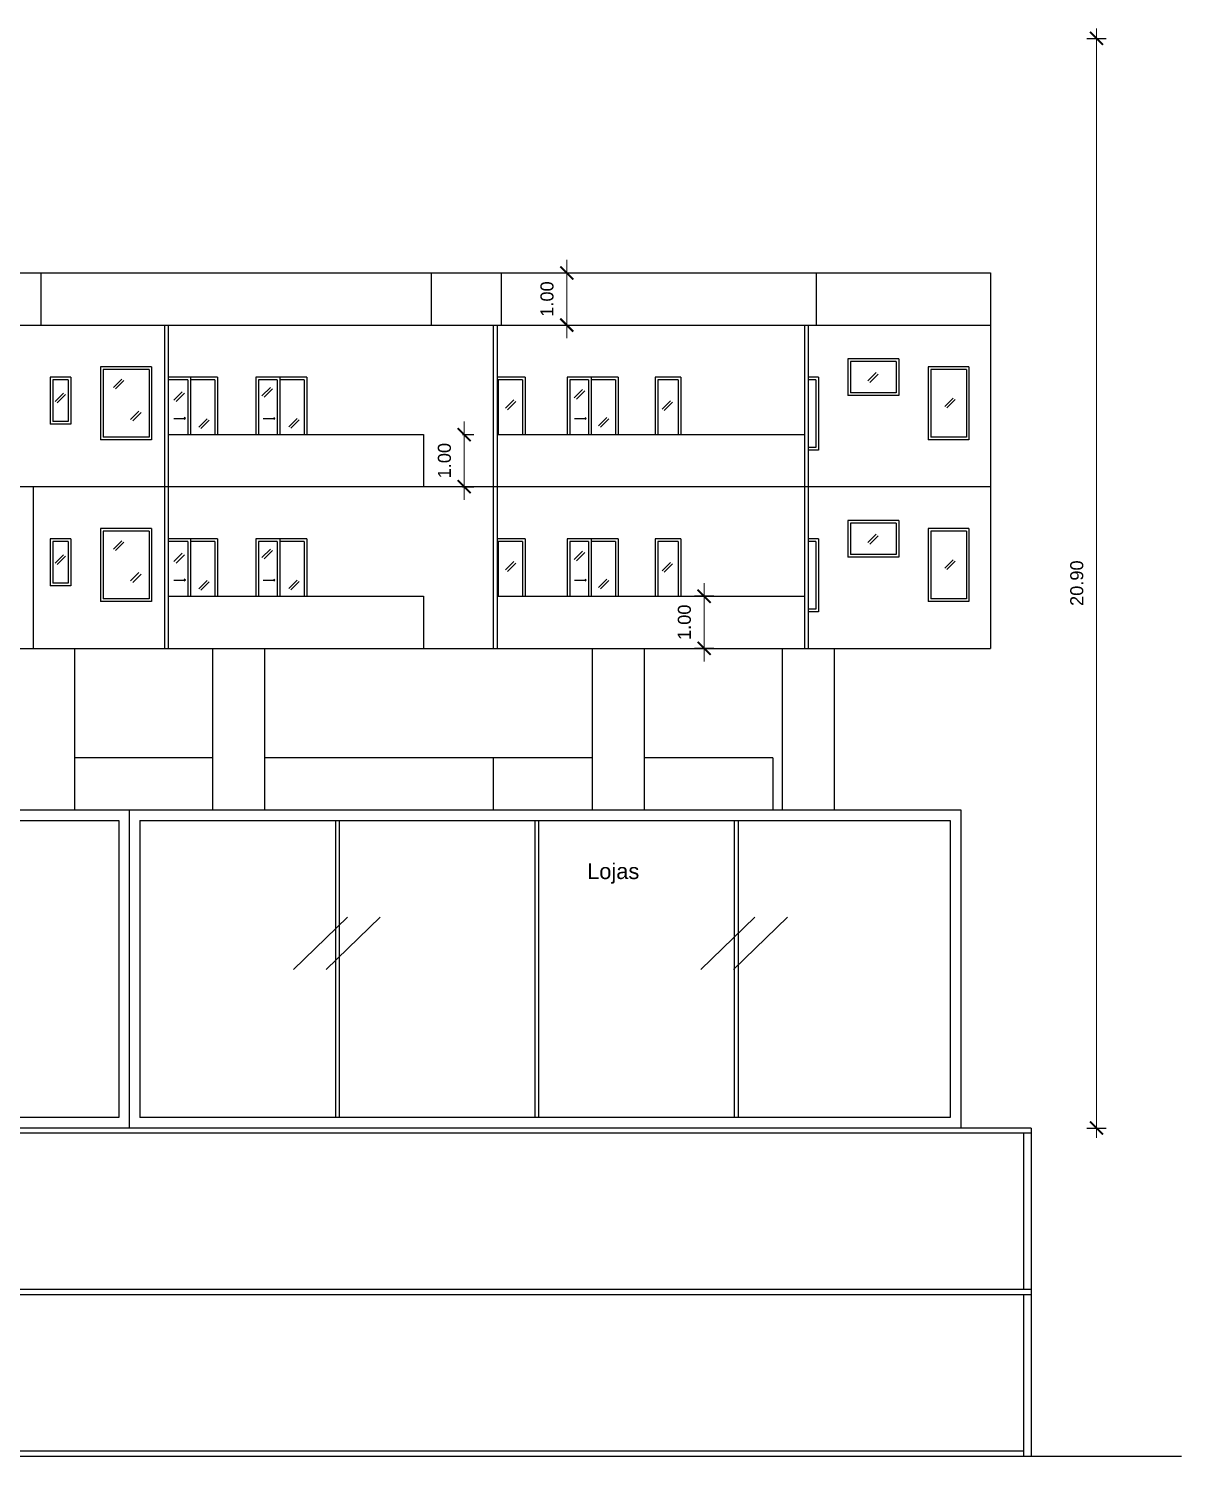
# Model space of a CAD drawing. Header units: millimetres. Extents: x -210 to 1173, y -437 to 320.
# Drawn here: x 892.75 to 914.86, y -408.87 to -381.48 of the extents above; entities that cross this region are included whole.
import ezdxf
from ezdxf.enums import TextEntityAlignment as Align

# ---------------------------------------------------------------- set-up
doc = ezdxf.new("R2010")
doc.units = ezdxf.units.MM
doc.header["$LTSCALE"] = 0.3
for name, color, linetype in [('CORTE', 6, 'Continuous'), ('COTAS', 1, 'Continuous'), ('TEXTOS', 2, 'Continuous'), ('VISTA', 2, 'Continuous')]:
    doc.layers.add(name, color=color, linetype=linetype)
doc.styles.add('3MM 1_100', font='ARIAL.TTF', dxfattribs={"height": 0.3})
doc.styles.add('COTAS', font='ARIAL.TTF')
doc.dimstyles.new('1_125', dxfattribs={"dimscale": 0.125, "dimtxt": 2, "dimasz": 2, "dimexe": 1.5, "dimexo": 6, "dimgap": 2, "dimtad": 1, "dimzin": 4, "dimdsep": 46, "dimtxsty": 'COTAS', "dimblk": 'ARCHTICK', "dimcen": 2.5, "dimdle": 1.5, "dimclrt": 2, "dimadec": 0, "dimazin": 0, "dimtfac": 1, "dimtix": 1, "dimtmove": 2, "dimatfit": 3, "dimldrblk": 'DOT', "dimfxl": 1.5, "dimfxlon": 1, "dimlwd": 5, "dimarcsym": 0})

# ---------------------------------------------------------------- blocks, each defined once
blk = doc.blocks.new('_ArchTick')
at = {"color": 0, "linetype": 'ByBlock', "const_width": 0.15}
blk.add_lwpolyline([(-0.5, -0.5), (0.5, 0.5)], dxfattribs=at)
blk = doc.blocks.new('*D59')
at = {"layer": 'COTAS', "color": 0, "lineweight": 5}
blk.add_line((913.234, -381.483), (913.234, -402.758), dxfattribs=at)
at = {"layer": 'COTAS', "color": 0, "lineweight": -2}
for p, q in [((913.047, -381.671), (913.422, -381.671)), ((913.047, -402.571), (913.422, -402.571))]:
    blk.add_line(p, q, dxfattribs=at)
at = {"layer": 'Defpoints', "color": 0}
for p in [(879.488, -381.671), (879.488, -402.571), (913.234, -402.571)]:
    blk.add_point(p, dxfattribs=at)
at = {"layer": 'COTAS', "color": 0, "lineweight": 5, "xscale": 0.25, "yscale": 0.25, "zscale": 0.25}
for p, rotation in [((913.234, -381.671), 90), ((913.234, -402.571), 270)]:
    blk.add_blockref('_ArchTick', p, dxfattribs=dict(at, rotation=rotation))
at = {"layer": 'COTAS', "color": 2, "insert": (912.857, -392.121), "char_height": 0.25, "attachment_point": 5, "rotation": 90, "style": 'COTAS'}
blk.add_mtext('20.90', dxfattribs=at)
blk = doc.blocks.new('_Dot')
at = {"color": 0, "linetype": 'ByBlock', "lineweight": -2}
blk.add_line((-0.5, 0), (-1, 0), dxfattribs=at)
at = {"color": 0, "linetype": 'ByBlock', "const_width": 0.5}
blk.add_lwpolyline([(-0.25, 0, 1), (0.25, 0, 1)], format="xyb", close=True, dxfattribs=at)
blk = doc.blocks.new('*D60')
at = {"layer": 'COTAS', "color": 0, "lineweight": 5}
for p, q in [((905.709, -392.371), (905.709, -392.121)), ((905.709, -392.371), (905.709, -393.371)), ((905.709, -393.371), (905.709, -393.621))]:
    blk.add_line(p, q, dxfattribs=at)
at = {"layer": 'COTAS', "color": 0, "lineweight": -2}
for p, q in [((905.897, -392.371), (905.522, -392.371)), ((905.897, -393.371), (905.522, -393.371))]:
    blk.add_line(p, q, dxfattribs=at)
at = {"layer": 'Defpoints', "color": 0}
for p in [(907.634, -392.371), (905.709, -393.371), (907.634, -393.371)]:
    blk.add_point(p, dxfattribs=at)
at = {"layer": 'COTAS', "color": 0, "lineweight": 5, "xscale": 0.25, "yscale": 0.25, "zscale": 0.25}
for p, rotation in [((905.709, -392.371), 270), ((905.709, -393.371), 90)]:
    blk.add_blockref('_ArchTick', p, dxfattribs=dict(at, rotation=rotation))
at = {"layer": 'COTAS', "color": 2, "insert": (905.331, -392.871), "char_height": 0.25, "attachment_point": 5, "rotation": 90, "style": 'COTAS'}
blk.add_mtext('1.00', dxfattribs=at)
blk = doc.blocks.new('*D61')
at = {"layer": 'COTAS', "color": 0, "lineweight": 5}
for p, q in [((901.107, -389.271), (901.107, -389.021)), ((901.107, -389.271), (901.107, -390.271)), ((901.107, -390.271), (901.107, -390.521))]:
    blk.add_line(p, q, dxfattribs=at)
at = {"layer": 'COTAS', "color": 0, "lineweight": -2}
for p, q in [((901.074, -389.271), (901.295, -389.271)), ((901.074, -390.271), (901.295, -390.271))]:
    blk.add_line(p, q, dxfattribs=at)
at = {"layer": 'Defpoints', "color": 0}
for p in [(900.324, -389.271), (900.324, -390.271), (901.107, -390.271)]:
    blk.add_point(p, dxfattribs=at)
at = {"layer": 'COTAS', "color": 0, "lineweight": 5, "xscale": 0.25, "yscale": 0.25, "zscale": 0.25}
for p, rotation in [((901.107, -389.271), 270), ((901.107, -390.271), 90)]:
    blk.add_blockref('_ArchTick', p, dxfattribs=dict(at, rotation=rotation))
at = {"layer": 'COTAS', "color": 2, "insert": (900.729, -389.771), "char_height": 0.25, "attachment_point": 5, "rotation": 90, "style": 'COTAS'}
blk.add_mtext('1.00', dxfattribs=at)
blk = doc.blocks.new('*D62')
at = {"layer": 'COTAS', "color": 0, "lineweight": 5}
for p, q in [((903.074, -386.171), (903.074, -385.921)), ((903.074, -387.171), (903.074, -386.171)), ((903.074, -387.171), (903.074, -387.421))]:
    blk.add_line(p, q, dxfattribs=at)
at = {"layer": 'COTAS', "color": 0, "lineweight": -2}
for p, q in [((902.887, -386.171), (903.262, -386.171)), ((902.887, -387.171), (903.262, -387.171))]:
    blk.add_line(p, q, dxfattribs=at)
at = {"layer": 'Defpoints', "color": 0}
for p in [(901.816, -386.171), (903.074, -386.171), (901.816, -387.171)]:
    blk.add_point(p, dxfattribs=at)
at = {"layer": 'COTAS', "color": 0, "lineweight": 5, "xscale": 0.25, "yscale": 0.25, "zscale": 0.25}
for p, rotation in [((903.074, -386.171), 270), ((903.074, -387.171), 90)]:
    blk.add_blockref('_ArchTick', p, dxfattribs=dict(at, rotation=rotation))
at = {"layer": 'COTAS', "color": 2, "insert": (902.696, -386.671), "char_height": 0.25, "attachment_point": 5, "rotation": 90, "style": 'COTAS'}
blk.add_mtext('1.00', dxfattribs=at)

msp = doc.modelspace()

# ---------------------------------------------------------------- linework, layer by layer
at = {"layer": 'CORTE'}
for p, q in [((911.984, -402.571), (872.481, -402.571)), ((911.984, -402.571), (911.984, -408.871)), ((911.984, -402.671), (872.481, -402.671)), ((911.834, -402.671), (911.834, -405.671)), ((911.984, -405.671), (872.984, -405.671)), ((911.984, -405.771), (872.984, -405.771)), ((911.834, -405.771), (911.834, -408.871)), ((914.863, -408.871), (862.407, -408.871)), ((911.834, -408.771), (867.134, -408.771))]:
    msp.add_line(p, q, dxfattribs=at)
at = {"layer": 'COTAS'}
for p, q in [((895.538, -388.963), (895.761, -388.963)), ((895.761, -388.963), (895.739, -388.944)), ((895.761, -388.963), (895.739, -388.981)), ((897.253, -388.963), (897.476, -388.963)), ((897.476, -388.963), (897.454, -388.944)), ((897.476, -388.963), (897.454, -388.981)), ((903.225, -388.963), (903.448, -388.963)), ((903.448, -388.963), (903.426, -388.944)), ((903.448, -388.963), (903.426, -388.981)), ((895.538, -392.063), (895.761, -392.063)), ((895.761, -392.063), (895.739, -392.044)), ((895.761, -392.063), (895.739, -392.081)), ((897.253, -392.063), (897.476, -392.063)), ((897.476, -392.063), (897.454, -392.044)), ((897.476, -392.063), (897.454, -392.081)), ((903.225, -392.063), (903.448, -392.063)), ((903.448, -392.063), (903.426, -392.044)), ((903.448, -392.063), (903.426, -392.081))]:
    msp.add_line(p, q, dxfattribs=at)
at = {"layer": 'VISTA'}
for p, q in [((888.657, -386.171), (911.204, -386.171)), ((892.988, -386.171), (892.988, -387.171)), ((900.472, -386.171), (900.472, -387.171)), ((901.816, -386.171), (901.816, -387.171)), ((907.858, -386.171), (907.858, -387.171)), ((911.204, -386.171), (911.204, -390.271)), ((888.657, -387.171), (911.204, -387.171)), ((895.358, -387.171), (895.358, -390.271)), ((895.431, -387.171), (895.431, -390.271)), ((901.665, -387.171), (901.665, -390.271)), ((901.739, -387.171), (901.739, -390.271)), ((907.634, -387.171), (907.634, -390.271)), ((907.707, -387.171), (907.707, -390.271)), ((894.134, -387.971), (894.134, -389.371)), ((895.112, -387.971), (894.134, -387.971)), ((894.184, -388.021), (894.184, -389.321)), ((895.062, -388.021), (894.184, -388.021)), ((895.062, -388.021), (895.062, -389.321)), ((895.112, -387.971), (895.112, -389.371)), ((908.463, -387.821), (908.463, -388.521)), ((909.441, -387.821), (908.463, -387.821)), ((909.391, -387.871), (908.513, -387.871)), ((908.513, -387.871), (908.513, -388.471)), ((909.391, -387.871), (909.391, -388.471)), ((909.441, -387.821), (909.441, -388.521)), ((910.005, -387.971), (910.005, -389.371)), ((910.788, -387.971), (910.005, -387.971)), ((910.055, -388.021), (910.055, -389.321)), ((910.738, -388.021), (910.055, -388.021)), ((910.738, -388.021), (910.738, -389.321)), ((910.788, -387.971), (910.788, -389.371)), ((893.169, -388.171), (893.169, -389.071)), ((893.56, -388.171), (893.169, -388.171)), ((893.219, -388.221), (893.219, -389.021)), ((893.51, -388.221), (893.219, -388.221)), ((893.51, -388.221), (893.51, -389.021)), ((893.56, -388.171), (893.56, -389.071)), ((894.378, -388.366), (894.538, -388.206)), ((894.419, -388.393), (894.58, -388.233)), ((896.375, -388.171), (895.431, -388.171)), ((895.807, -388.221), (895.431, -388.221)), ((895.807, -388.221), (895.807, -389.271)), ((895.857, -388.171), (895.857, -389.271)), ((896.325, -388.221), (895.857, -388.221)), ((896.325, -388.221), (896.325, -389.271)), ((896.375, -388.171), (896.375, -389.271)), ((898.09, -388.171), (897.111, -388.171)), ((897.111, -388.171), (897.111, -389.271)), ((897.522, -388.221), (897.161, -388.221)), ((897.161, -388.221), (897.161, -389.271)), ((897.522, -388.221), (897.522, -389.271)), ((897.572, -388.171), (897.572, -389.271)), ((898.04, -388.221), (897.572, -388.221)), ((898.04, -388.221), (898.04, -389.271)), ((898.09, -388.171), (898.09, -389.271)), ((902.277, -388.171), (901.739, -388.171)), ((902.227, -388.221), (901.739, -388.221)), ((901.759, -388.221), (901.759, -389.271)), ((902.227, -388.221), (902.227, -389.271)), ((902.277, -388.171), (902.277, -389.271)), ((904.062, -388.171), (903.084, -388.171)), ((903.084, -388.171), (903.084, -389.271)), ((903.494, -388.221), (903.134, -388.221)), ((903.134, -388.221), (903.134, -389.271)), ((903.494, -388.221), (903.494, -389.271)), ((903.544, -388.171), (903.544, -389.271)), ((904.012, -388.221), (903.544, -388.221)), ((904.012, -388.221), (904.012, -389.271)), ((904.062, -388.171), (904.062, -389.271)), ((904.772, -388.171), (904.772, -389.271)), ((905.261, -388.171), (904.772, -388.171)), ((905.211, -388.221), (904.822, -388.221)), ((904.822, -388.221), (904.822, -389.271)), ((905.211, -388.221), (905.211, -389.271)), ((905.261, -388.171), (905.261, -389.271)), ((907.9, -388.171), (907.707, -388.171)), ((907.85, -388.221), (907.707, -388.221)), ((907.85, -388.221), (907.85, -389.521)), ((907.9, -388.171), (907.9, -389.571)), ((908.846, -388.242), (909.007, -388.082)), ((908.888, -388.27), (909.048, -388.11)), ((893.261, -388.636), (893.421, -388.476)), ((893.302, -388.663), (893.462, -388.503)), ((895.539, -388.608), (895.699, -388.448)), ((895.58, -388.636), (895.74, -388.476)), ((897.229, -388.526), (897.39, -388.366)), ((897.271, -388.554), (897.431, -388.394)), ((901.897, -388.766), (902.057, -388.606)), ((903.217, -388.564), (903.378, -388.404)), ((903.259, -388.591), (903.419, -388.431)), ((904.903, -388.783), (905.064, -388.623)), ((909.441, -388.521), (908.463, -388.521)), ((909.391, -388.471), (908.513, -388.471)), ((910.324, -388.73), (910.484, -388.57)), ((910.365, -388.758), (910.525, -388.598)), ((894.708, -388.979), (894.868, -388.819)), ((894.749, -389.006), (894.909, -388.846)), ((901.938, -388.794), (902.098, -388.634)), ((904.945, -388.81), (905.105, -388.65)), ((893.56, -389.071), (893.169, -389.071)), ((893.51, -389.021), (893.219, -389.021)), ((896.015, -389.13), (896.175, -388.97)), ((896.056, -389.157), (896.216, -388.997)), ((897.742, -389.121), (897.903, -388.961)), ((897.784, -389.148), (897.944, -388.988)), ((903.68, -389.103), (903.841, -388.943)), ((903.722, -389.131), (903.882, -388.971)), ((895.112, -389.371), (894.134, -389.371)), ((895.062, -389.321), (894.184, -389.321)), ((895.431, -389.271), (900.324, -389.271)), ((900.324, -389.271), (900.324, -390.271)), ((901.739, -389.271), (907.634, -389.271)), ((910.788, -389.371), (910.005, -389.371)), ((910.738, -389.321), (910.055, -389.321)), ((907.85, -389.521), (907.707, -389.521)), ((907.9, -389.571), (907.707, -389.571)), ((911.204, -390.271), (888.657, -390.271)), ((892.837, -390.271), (892.837, -393.371)), ((895.358, -390.271), (895.358, -393.371)), ((895.431, -390.271), (895.431, -393.371)), ((901.665, -390.271), (901.665, -393.371)), ((901.739, -390.271), (901.739, -393.371)), ((907.634, -390.271), (907.634, -393.371)), ((907.707, -390.271), (907.707, -393.371)), ((911.204, -390.271), (911.204, -393.371)), ((894.134, -391.071), (894.134, -392.471)), ((895.112, -391.071), (894.134, -391.071)), ((895.112, -391.071), (895.112, -392.471)), ((908.463, -390.921), (908.463, -391.621)), ((909.441, -390.921), (908.463, -390.921)), ((909.391, -390.971), (908.513, -390.971)), ((908.513, -390.971), (908.513, -391.571)), ((909.391, -390.971), (909.391, -391.571)), ((909.441, -390.921), (909.441, -391.621)), ((910.005, -391.071), (910.005, -392.471)), ((910.788, -391.071), (910.005, -391.071)), ((910.788, -391.071), (910.788, -392.471)), ((893.169, -391.271), (893.169, -392.171)), ((893.56, -391.271), (893.169, -391.271)), ((893.219, -391.321), (893.219, -392.121)), ((893.51, -391.321), (893.219, -391.321)), ((893.51, -391.321), (893.51, -392.121)), ((893.56, -391.271), (893.56, -392.171)), ((894.184, -391.121), (894.184, -392.421)), ((895.062, -391.121), (894.184, -391.121)), ((894.378, -391.466), (894.538, -391.306)), ((894.419, -391.493), (894.58, -391.333)), ((895.062, -391.121), (895.062, -392.421)), ((896.375, -391.271), (895.431, -391.271)), ((895.807, -391.321), (895.431, -391.321)), ((895.807, -391.321), (895.807, -392.371)), ((895.857, -391.271), (895.857, -392.371)), ((896.325, -391.321), (895.857, -391.321)), ((896.325, -391.321), (896.325, -392.371)), ((896.375, -391.271), (896.375, -392.371)), ((898.09, -391.271), (897.111, -391.271)), ((897.111, -391.271), (897.111, -392.371)), ((897.161, -391.321), (897.161, -392.371)), ((897.522, -391.321), (897.161, -391.321)), ((897.522, -391.321), (897.522, -392.371)), ((897.572, -391.271), (897.572, -392.371)), ((898.04, -391.321), (897.572, -391.321)), ((898.04, -391.321), (898.04, -392.371)), ((898.09, -391.271), (898.09, -392.371)), ((902.277, -391.271), (901.739, -391.271)), ((902.227, -391.321), (901.739, -391.321)), ((901.759, -391.321), (901.759, -392.371)), ((902.227, -391.321), (902.227, -392.371)), ((902.277, -391.271), (902.277, -392.371)), ((904.062, -391.271), (903.084, -391.271)), ((903.084, -391.271), (903.084, -392.371)), ((903.134, -391.321), (903.134, -392.371)), ((903.494, -391.321), (903.134, -391.321)), ((903.494, -391.321), (903.494, -392.371)), ((903.544, -391.271), (903.544, -392.371)), ((904.012, -391.321), (903.544, -391.321)), ((904.012, -391.321), (904.012, -392.371)), ((904.062, -391.271), (904.062, -392.371)), ((904.772, -391.271), (904.772, -392.371)), ((905.261, -391.271), (904.772, -391.271)), ((905.211, -391.321), (904.822, -391.321)), ((904.822, -391.321), (904.822, -392.371)), ((905.211, -391.321), (905.211, -392.371)), ((905.261, -391.271), (905.261, -392.371)), ((907.9, -391.271), (907.707, -391.271)), ((907.85, -391.321), (907.707, -391.321)), ((907.85, -391.321), (907.85, -392.621)), ((907.9, -391.271), (907.9, -392.671)), ((908.846, -391.342), (909.007, -391.182)), ((908.888, -391.37), (909.048, -391.21)), ((910.055, -391.121), (910.055, -392.421)), ((910.738, -391.121), (910.055, -391.121)), ((910.738, -391.121), (910.738, -392.421)), ((893.261, -391.736), (893.421, -391.576)), ((893.302, -391.763), (893.462, -391.603)), ((895.539, -391.708), (895.699, -391.548)), ((895.58, -391.736), (895.74, -391.576)), ((897.229, -391.626), (897.39, -391.466)), ((897.271, -391.654), (897.431, -391.494)), ((903.217, -391.664), (903.378, -391.504)), ((903.259, -391.691), (903.419, -391.531)), ((909.441, -391.621), (908.463, -391.621)), ((909.391, -391.571), (908.513, -391.571)), ((901.897, -391.866), (902.057, -391.706)), ((901.938, -391.894), (902.098, -391.734)), ((904.903, -391.883), (905.064, -391.723)), ((904.945, -391.91), (905.105, -391.75)), ((910.324, -391.83), (910.484, -391.67)), ((910.365, -391.858), (910.525, -391.698)), ((893.56, -392.171), (893.169, -392.171)), ((893.51, -392.121), (893.219, -392.121)), ((894.708, -392.079), (894.868, -391.919)), ((894.749, -392.106), (894.909, -391.946)), ((896.015, -392.23), (896.175, -392.07)), ((896.056, -392.257), (896.216, -392.097)), ((897.742, -392.221), (897.903, -392.061)), ((897.784, -392.248), (897.944, -392.088)), ((903.68, -392.203), (903.841, -392.043)), ((903.722, -392.231), (903.882, -392.071)), ((895.062, -392.421), (894.184, -392.421)), ((895.431, -392.371), (900.324, -392.371)), ((900.324, -392.371), (900.324, -393.371)), ((901.739, -392.371), (907.634, -392.371)), ((910.738, -392.421), (910.055, -392.421)), ((895.112, -392.471), (894.134, -392.471)), ((907.85, -392.621), (907.707, -392.621)), ((907.9, -392.671), (907.707, -392.671)), ((910.788, -392.471), (910.005, -392.471)), ((888.657, -393.371), (893.636, -393.371)), ((893.636, -393.371), (893.636, -396.471)), ((893.636, -393.371), (897.278, -393.371)), ((896.278, -393.371), (896.278, -396.471)), ((897.278, -393.371), (897.278, -396.471)), ((897.278, -393.371), (904.561, -393.371)), ((903.561, -393.371), (903.561, -396.471)), ((904.561, -393.371), (904.561, -396.471)), ((904.561, -393.371), (907.634, -393.371)), ((907.203, -393.371), (907.203, -396.471)), ((907.634, -393.371), (911.204, -393.371)), ((908.203, -393.371), (908.203, -396.471)), ((896.278, -395.471), (893.636, -395.471)), ((903.561, -395.471), (897.278, -395.471)), ((901.665, -395.471), (901.665, -396.471)), ((907.028, -395.471), (904.561, -395.471)), ((907.028, -395.471), (907.028, -396.471)), ((888.664, -396.471), (894.684, -396.471)), ((894.684, -396.471), (894.684, -402.571)), ((894.684, -396.471), (910.63, -396.471)), ((910.63, -396.471), (910.63, -402.571)), ((888.864, -396.671), (894.484, -396.671)), ((894.484, -396.671), (894.484, -402.371)), ((894.884, -396.671), (894.884, -402.371)), ((894.884, -396.671), (910.43, -396.671)), ((898.636, -396.671), (898.636, -402.371)), ((898.709, -396.671), (898.709, -402.371)), ((902.461, -396.671), (902.461, -402.371)), ((902.534, -396.671), (902.534, -402.371)), ((906.285, -396.671), (906.285, -402.371)), ((906.359, -396.671), (906.359, -402.371)), ((910.43, -396.671), (910.43, -402.371)), ((897.833, -399.529), (898.87, -398.529)), ((898.461, -399.529), (899.498, -398.529)), ((905.644, -399.529), (906.681, -398.529)), ((906.272, -399.529), (907.308, -398.529)), ((894.484, -402.371), (888.864, -402.371)), ((910.43, -402.371), (894.884, -402.371))]:
    msp.add_line(p, q, dxfattribs=at)

# ---------------------------------------------------------------- texts
at = {"layer": 'TEXTOS', "style": '3MM 1_100'}
msp.add_text('Lojas', height=0.3, dxfattribs=at).set_placement((903.965, -397.646), align=Align.MIDDLE_CENTER)

# ---------------------------------------------------------------- dimensions: what is measured, and where the dimension line sits
at = {"layer": 'COTAS'}
for base, p1, p2, picture, middle in [((913.234, -402.571), (879.488, -381.671), (879.488, -402.571), '*D59', (912.857, -392.121)), ((903.074, -386.171), (901.816, -387.171), (901.816, -386.171), '*D62', (902.696, -386.671)), ((901.107, -390.271), (900.324, -389.271), (900.324, -390.271), '*D61', (900.729, -389.771)), ((905.709, -393.371), (907.634, -392.371), (907.634, -393.371), '*D60', (905.331, -392.871))]:
    dim = msp.add_linear_dim(base=base, p1=p1, p2=p2, angle=90, dimstyle='1_125', dxfattribs=at)
    dim.commit()
    dim.dimension.update_dxf_attribs({"geometry": picture, "text_midpoint": middle})

doc.saveas('drawing.dxf')
